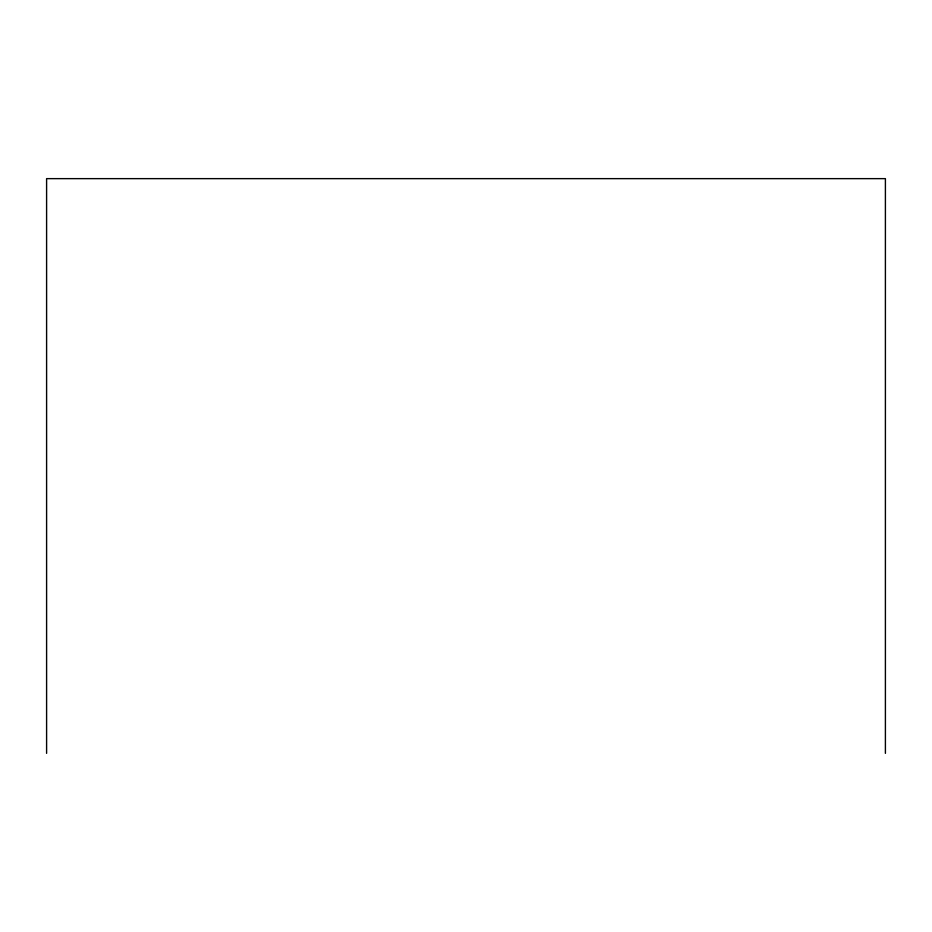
<?xml version="1.0" encoding="UTF-8"?>
<svg xmlns="http://www.w3.org/2000/svg" width="932" height="932" viewBox="0 0 932 932"><rect width="100%" height="100%" fill="white"/><g stroke="black" fill="none" stroke-linecap="round" stroke-linejoin="round"><path stroke-width="1.4" d="M885.4 753.359L885.4 178.641L46.6 178.641L46.6 753.359"/></g></svg>
